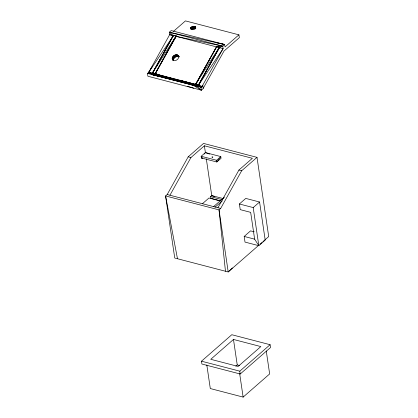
<?xml version="1.0" encoding="UTF-8"?>
<svg xmlns="http://www.w3.org/2000/svg" width="418" height="418" viewBox="0 0 418 418"><rect width="100%" height="100%" fill="white"/><g stroke="black" fill="none" stroke-linecap="round" stroke-linejoin="round"><path stroke-width="0.63" d="M191.658 28.743L191.679 26.867L192.243 26.627L194.741 26.506L195.556 26.961L195.749 27.625C194.919 29.26 191.878 29.746 190.76 28.21L190.906 27.504L191.679 26.867L192.014 29.129M192.097 29.694L192.243 26.627L192.661 29.453L193.288 29.291L192.87 26.465L193.947 29.213L193.529 26.386L194.584 29.229L194.166 26.402L194.96 28.753M179.024 56.791L177.593 54.993C181.443 57.705 174.578 63.207 172.341 59.351L173.36 60.474C173.271 57.856 176.412 55.761 178.799 56.811L177.593 54.993C174.682 53.546 170.434 57.538 172.942 60.26M192.661 29.453L192.87 26.465M173.475 31.36L185.451 20.9L238.918 34.835L239.331 37.662L223.985 51.069L202.991 88.762L201.361 90.183L147.899 76.248L147.481 73.422L197.197 86.38L198.263 85.57L219.382 47.647L219.46 47.114L217.271 46.544M155.862 67.167L173.501 35.107L152.377 73.072L151.222 74.399L152.418 73.354L154.394 70.005M153.537 73.861L152.168 73.406L147.481 73.422L148.672 72.382L169.666 34.689L169.3 32.228L171.197 30.571L224.659 44.507L225.025 46.968L238.918 34.835M152.424 66.321L148.672 72.382L152.418 73.354L155.235 68.291M155.026 74.299L176.354 36.005M196.549 85.032L195.405 84.671L216.723 46.403L195.655 84.624L191.862 83.663M200.279 89.567L201.361 90.183L200.943 87.357L198.263 85.57L219.581 47.297L217.888 46.795M158.312 74.874L195.572 84.389L219.46 47.114L198.142 85.387L197.155 86.098L200.943 87.357L201.784 86.944L223.128 48.624L222.768 46.163L224.659 44.507L169.3 32.228L173.413 35.666L152.418 73.354M258.502 245.486L228.202 271.956L174.74 258.021L165.57 195.943L167.2 194.522L188.194 156.828L203.545 143.421L257.007 157.356L268.706 236.572L262.901 241.641M169.938 195.232L190.932 157.544L204.386 145.788L252.378 158.297L238.924 170.053L217.93 207.741M225.464 271.24L219.037 209.878L220.662 208.451L241.656 170.763L257.007 157.356M174.045 35.253L176.234 35.823L152.377 73.072L195.572 84.389L216.649 46.936L222.768 46.163L169.3 32.228M152.377 73.072L154.9 74.122L176.234 35.823L155.104 73.782L197.155 86.098L194.036 85.491M156.374 66.655L157.032 65.542M171.96 42.902L172.655 41.816M174.055 39.642L176.145 36.382L222.768 46.163L219.382 47.647L217.637 50.369M196.7 82.994L195.655 84.624L180.017 80.256M216.242 52.543L216.942 51.456M151.18 74.117L197.155 86.098L152.319 74.681L151.18 74.117L152.236 73.511L148.672 72.382L173.522 35.525L169.666 34.689L173.413 35.666M204.303 154.049L205.39 152.58L204.386 145.788M174.651 35.765L175.482 36.167M201.784 86.944L202.834 85.7L203.226 88.339M232.392 267.928L228.202 271.956L219.037 209.878L165.57 195.943L177.472 258.732M200.943 87.357L202.834 85.7M201.162 156.275L205.39 152.58L220.809 156.598L221.059 158.297L216.832 161.991L201.413 157.973L201.162 156.275L216.581 160.293L220.809 156.598L216.832 161.991L216.581 160.293M202.302 203.827L208.969 198.001L220.338 200.964M220.281 200.781L210.808 198.315L210.557 196.617L211.738 195.582L223.107 198.545M213.692 206.529L224.445 197.134M215.129 207.14L222.313 200.859M259.573 202.009L253.198 207.574L258.826 245.69L254.63 239.159L250.669 212.354L240.225 209.632L239.389 203.979L245.763 198.409L259.573 202.009L265.2 240.125L258.826 245.69L245.016 242.095L244.185 236.436L250.554 230.867L254.243 231.828M259.97 244.206L261.924 242.497M201.486 361.194L231.791 334.719L270.101 344.704L270.519 347.536L240.219 374.005L201.904 364.021L201.486 361.194L239.801 371.174L270.101 344.704M233.479 339.458L210.75 359.308L238.114 366.44L260.842 346.585L233.479 339.458L237.236 364.919L235.789 366.184M206.821 364.987L210.296 388.541L243.135 397.1L269.652 373.938L266.266 351.021M154.9 74.122L157.048 74.55M148.672 72.382L151.211 72.586M200.295 85.491L198.388 85.335L195.572 84.389M150.558 73.296L152.236 73.511M196.711 84.812L198.304 85.094L195.405 84.671L200.023 86.254M198.263 85.57L202.134 86.312M216.44 42.73L224.659 44.507M152.319 74.681L158.579 76.233M164.217 77.633L165.465 77.941M180.492 80.773L182.389 81.254M183.654 81.573L190.603 83.339M218.839 47.506L175.968 36.272M219.382 47.647L223.128 48.624L198.388 85.335L199.052 84.441M155.595 73.119L156.854 73.443M188.194 156.828L190.932 157.544M238.924 170.053L241.656 170.763M239.389 203.979L253.198 207.574M210.557 196.617L221.921 199.579M167.2 194.522L220.662 208.451M244.185 236.436L254.63 239.159M237.236 364.919L239.723 365.567M155.151 74.07L157.001 74.561M158.229 74.89L160.073 75.381M161.306 75.71L165 76.698M169.306 77.842L171.15 78.338M189.615 84.284L193.367 85.382L201.361 90.183L197.197 86.38M187.625 86.317L193.785 88.208M214.716 196.648L211.738 195.582L206.309 158.793M205.39 152.58L209.606 154.117M178.799 56.811L176.866 54.748L178.073 56.566L176.041 54.706L177.248 56.524L175.179 54.862L176.386 56.681L174.337 55.213L175.539 57.031L173.569 55.73L174.771 57.548L172.927 56.378L174.134 58.196L172.462 57.114L173.669 58.933L172.195 57.893L173.402 59.711L172.159 58.656L173.36 60.474M195.457 28.926L194.741 26.506L195.075 28.774M195.519 27.938L195.216 26.7L195.467 28.398M195.796 28.22L195.556 26.961L195.723 28.095M191.475 28.863L191.225 27.165L191.282 29.067M191.157 29.203L190.906 27.504L191.01 28.779M190.916 28.994L190.749 27.86L190.921 29.129M239.801 371.174L240.219 374.005M239.655 373.546L243.135 397.1M212.819 157.095L212.057 157.304L212.015 156.886L212.819 157.095M202.678 158.051L201.413 157.973L202.673 158.082M179.134 56.864L178.172 55.422L179.17 56.911"/></g></svg>
